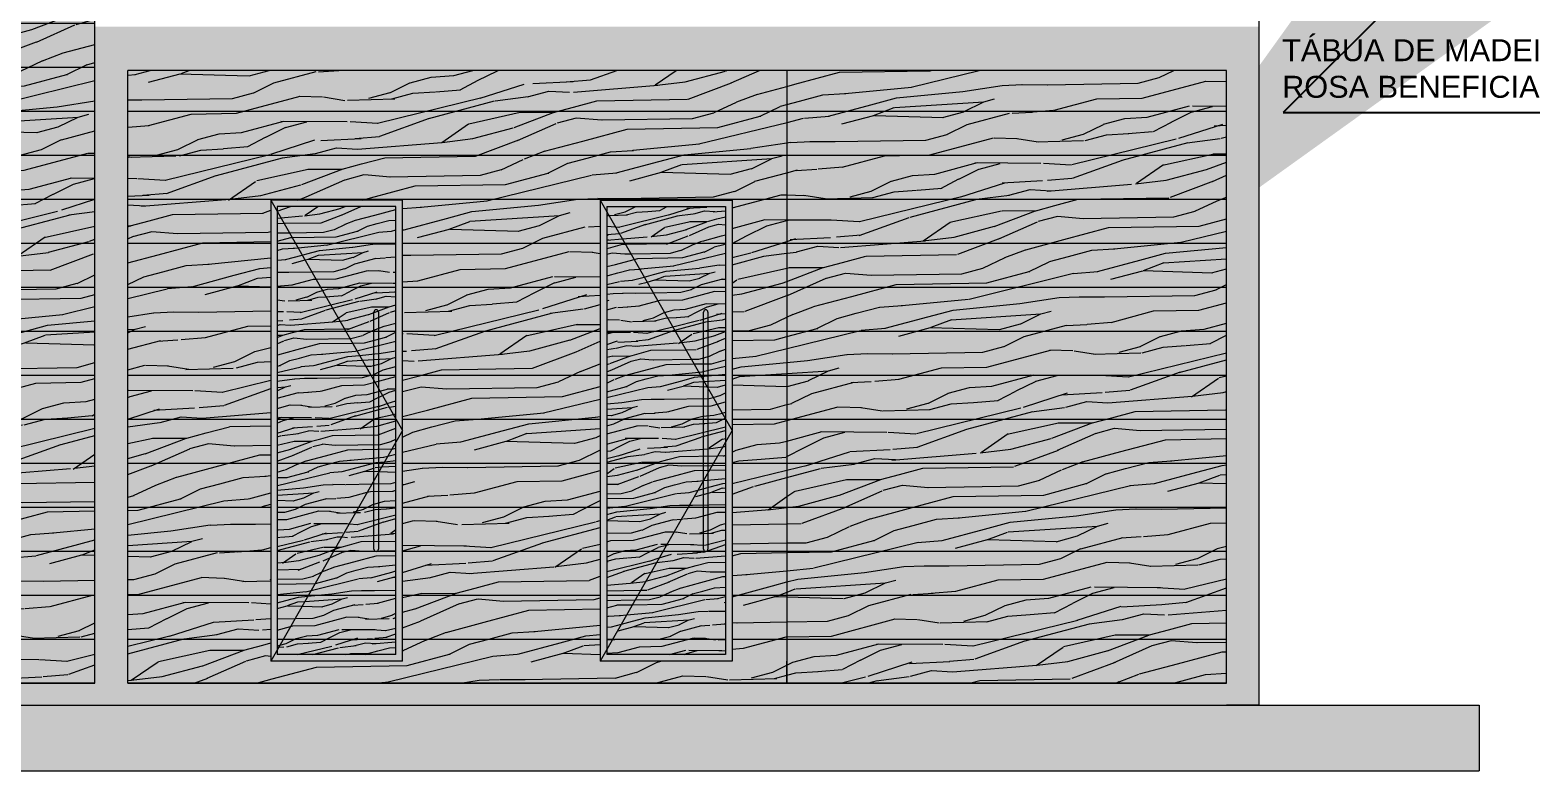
# Model space of a CAD drawing. Header units: millimetres. Extents: x 13 to 97.1, y 11.9 to 71.3.
# Drawn here: x 53.74 to 60.58, y 19.82 to 23.19 of the extents above; entities that cross this region are included whole.
import ezdxf
from ezdxf import colors
from ezdxf.entities.mleader import LeaderData, LeaderLine
from ezdxf.math import Vec2, Vec3

# ---------------------------------------------------------------- set-up
doc = ezdxf.new("R2010")
doc.units = ezdxf.units.MM
doc.linetypes.add('TRACEJADA', pattern=[19.049999999999997, 12.7, -6.35])
for name, color, linetype, lineweight in [('COTAS', 7, 'Continuous', 13), ('PROJEÇÃO', 7, 'TRACEJADA', 15), ('TEXTO AMBIENTE', 7, 'Continuous', 30), ('TRAÇO FINO', 7, 'Continuous', 13)]:
    doc.layers.add(name, color=color, linetype=linetype, lineweight=lineweight)
doc.styles.get("Standard").update_dxf_attribs({"font": 'arial.ttf'})
pattern_1 = [(0, (57.18887058295432, 20.21626346917959), (0, 0.2003425), [])]
pattern_2 = [(15, (13.9882448869209, 0.2065972522818847), (-0.1294095225512604, 0.4829629131445342), [0.1, -0.4]), (23.9726, (14.06295565823003, -0.05290862559065115), (2.768368277776863, 1.259418905501568), [0.096177, -9.5215145]), (20.7105, (14.0503614577455, -0.0252249460274917), (4.21725865518335, 1.647641639109479), [0.100499, -4.924437999999999]), (359.5779, (14.01153860098013, 0.1196639279158686), (5.70081874167648, -0.0253779386760189), [0.150416, -14.8911885]), (8.659899999999999, (13.9784927168011, 0.28162987970459), (0.4829628013961179, 0.129410550140296), [0.09055399999999997, -4.437137999999998]), (0.06859999999999739, (14.06674503204966, 0.01022330488874335), (2.061260960048692, 0.03467596349265928), [0.07762099999999998, -7.684465999999999]), (3.690099999999997, (13.82265048936934, 0.245048461619632), (0.4829630059650041, 0.1294097392915129), [0.2039609999999999, -2.345548499999999]), (20.7105, (14.07460251525964, -0.09637528777365922), (4.21725865518335, 1.647641639109479), [0.0502495, -4.9746875]), (15, (14.01542088665666, 0.1051750405215325), (-0.1294095225512604, 0.4829629131445342), [0.05, -0.45]), (15, (13.90329916132161, 0.1372486855886245), (-0.1294095225512604, 0.4829629131445342), [0.15, -0.35]), (26.3099, (13.98048031556782, 0.2355750270705567), (1.802442351542434, 1.000599735504252), [0.05099, -2.4985195]), (17.7263, (13.98006554759734, 0.04393779695195305), (9.529849398144691, 3.071151479052045), [0.105119, -10.406779]), (7.405399999999995, (14.0080959789311, 0.03591938568518005), (3.993111941711486, 0.5523162994979679), [0.0756635, -7.4907085]), (15, (14.03312345184335, -0.1540769974373059), (-0.1294095225512604, 0.4829629131445342), [0.1, -0.4]), (13.8309, (13.99129763665646, -0.1911660953496587), (0.4829629022537613, 0.1294099171880726), [0.245051, -24.26005]), (15, (13.89424049474302, 0.171056089508742), (-0.1294095225512604, 0.4829629131445342), [0.05, -0.45]), (15, (13.93218402425337, 0.2226340748154307), (-0.1294095225512604, 0.4829629131445342), [0.05, -0.45]), (15, (13.70320385630872, 0.2078664518503716), (-0.1294095225512604, 0.4829629131445342), [0.075, -0.425]), (5.537699999999998, (13.82713336673018, 0.2669551685964386), (0.4829629002786234, 0.1294097197420288), [0.152069, -2.889312]), (15, (13.67258523452393, 0.2255441213800353), (-0.1294095225512604, 0.4829629131445342), [0.1, -0.4]), (15, (13.73592788437416, -0.2233575479306841), (-0.1294095225512604, 0.4829629131445342), [0.055, -0.445]), (15, (13.97576849395031, -0.1332105457723146), (-0.1294095225512604, 0.4829629131445342), [0.05, -0.45]), (15, (13.72557512257006, -0.1847205148791213), (-0.1294095225512604, 0.4829629131445342), [0.105, -0.395]), (20.4403, (13.9641216369207, -0.08974388358930652), (4.700220139616984, 1.777055580641024), [0.105475, -10.442036]), (15, (13.95859850424804, -0.04981275531223117), (-0.1294095225512604, 0.4829629131445342), [0.095, -0.405]), (15, (13.70486959896186, -0.1074464487759959), (-0.1294095225512604, 0.4829629131445342), [0.055, -0.445]), (13.8309, (13.742119624931, -0.01464323996671918), (0.4829629022537613, 0.1294099171880726), [0.245051, -24.26005]), (15, (13.7739394300844, 0.0404702792459023), (-0.1294095225512604, 0.4829629131445342), [0.05, -0.45]), (15, (13.72176085309341, 0.04201821438511233), (-0.1294095225512604, 0.4829629131445342), [0.05, -0.45]), (15, (13.91494601835122, 0.09378202340561648), (-0.1294095225512604, 0.4829629131445342), [0.1, -0.4]), (15, (13.81576524527129, 0.07755937715825506), (-0.1294095225512604, 0.4829629131445342), [0.05, -0.45]), (15, (13.70364351993623, 0.1096330222253471), (-0.1294095225512604, 0.4829629131445342), [0.1, -0.4]), (34.6538, (13.88839550595678, -0.05827083020651694), (4.794954778235982, 3.355353813050186), [0.07433049999999997, -7.358702999999998]), (26.3099, (13.77005714440786, 0.05495916664023837), (1.802442351542434, 1.000599735504252), [0.05099, -2.4985195]), (26.3099, (13.96971278579324, 0.08257483000351584), (1.802442351542434, 1.000599735504252), [0.05099, -2.4985195]), (20.7105, (13.7756482932804, 0.2272778802330607), (4.21725865518335, 1.647641639109479), [0.0502495, -4.9746875]), (4.695199999999996, (13.616871123627, 0.2209683321622873), (3.027186303995803, 0.2934967805044546), [0.0559015, -5.5342675]), (3.690099999999997, (13.78905380482006, -0.2091225004500454), (0.4829630059650041, 0.1294097392915129), [0.05098999999999999, -2.498519499999999]), (105, (13.83993828658554, -0.2058408064578101), (-0.4829629131445342, -0.1294095225512603), [0, -0.5]), (1.607599999999998, (13.66604674219648, 0.03744242516736435), (8.728003779591658, 0.2681249743458776), [0.107935, -10.685577]), (26.3099, (13.94253678605747, 0.183997041763868), (1.802442351542434, 1.000599735504252), [0.05099, -2.4985195]), (25.3048, (14.02406478526477, -0.1202695935171885), (2.285405452698106, 1.130008588033303), [0.0559015, -5.5342675]), (3.690099999999997, (13.82223572139885, 0.05341123150102833), (0.4829630059650041, 0.1294097392915129), [0.05098999999999999, -2.498519499999999]), (3.690099999999997, (13.86406153658574, 0.0905003294133811), (0.4829630059650041, 0.1294097392915129), [0.05098999999999999, -2.498519499999999]), (356.5651, (13.67898769445161, -0.01085386614708905), (0.4829626611237666, 0.1294100598040963), [0.06324550000000001, -1.517893]), (0.9637999999999993, (13.68811437723008, 0.1675885718026912), (0.4829625617759091, 0.1294100722040257), [0.2061554999999999, -1.855397]), (358.3008, (13.7756482932804, 0.2272778802330607), (3.639558605536441, -0.06005614672025683), [0.1566045, -5.063547499999998]), (15, (13.76917781715283, 0.2514260258902874), (-0.1294095225512604, 0.4829629131445342), [0.06, -0.44]), (0.9637999999999993, (13.82699733433041, -0.1575445151433567), (0.4829625617759091, 0.1294100722040257), [0.2061554999999999, -1.855397]), (0.9637999999999993, (13.76964237643737, -0.1366780634783653), (0.4829625617759091, 0.1294100722040257), [0.2061554999999999, -1.855397]), (0.9637999999999993, (13.75799551940776, -0.09321140129535724), (0.4829625617759091, 0.1294100722040257), [0.2061554999999999, -1.855397]), (4.695199999999996, (13.64792940903931, 0.1050572330075992), (3.027186303995803, 0.2934967805044546), [0.0559015, -5.5342675]), (0.9637999999999993, (13.80023610256514, 0.1355149267355992), (0.4829625617759091, 0.1294100722040257), [0.1030775, -1.958475]), (4.695199999999996, (13.68934045625571, -0.04949089919865179), (3.027186303995803, 0.2934967805044546), [0.0559015, -5.5342675]), (12.61409999999999, (13.94953983766946, -0.01600535139211379), (0.482962728318662, 0.1294101078644717), [0.120104, -11.8903075]), (4.695199999999996, (13.87312020316433, 0.05669292549326377), (3.027186303995803, 0.2934967805044546), [0.0559015, -5.5342675]), (27.5288, (13.92883431406125, 0.0612687147110117), (1.802442451215835, 1.000600728998112), [0.04609749999999999, -4.563674499999999]), (4.562599999999999, (13.69581093238327, -0.0736390448558785), (5.571409039649548, 0.4575859592180995), [0.193197, -19.12647749999999]), (6.869899999999999, (13.88839550595678, -0.05827083020651694), (0.4829626840746798, 0.1294093360306012), [0.07071049999999997, -3.464823]), (19.7636, (13.74505456715263, -0.04491510998090384), (5.183183604282253, 1.906463525190524), [0.120416, -5.900380999999999]), (15, (13.8583774758563, -0.004197566305710665), (-0.1294095225512604, 0.4829629131445342), [0.155, -0.345]), (359.7449, (13.63110617110764, 0.1678424117163886), (2.06126081888311, 0.03467595048923533), [0.057009, -5.643868]), (5.537699999999998, (13.83993828658554, -0.2058408064578101), (0.4829629002786234, 0.1294097197420288), [0.152069, -2.889312]), (355.0169, (13.71134007508942, -0.1315945944332226), (1.578298116795437, -0.09473403467723268), [0.0585235, -5.793826]), (15, (14.02618841643125, 0.2581752375885735), (-0.1294095225512604, 0.4829629131445342), [0.025, -0.475]), (15, (14.08312860635381, 0.04567155580497839), (-0.1294095225512604, 0.4829629131445342), [0.05, -0.45]), (26.3099, (14.12971603447226, -0.1281950929270539), (1.802442351542434, 1.000599735504252), [0.05099, -2.4985195]), (15, (14.12160471134858, -0.07860470638708783), (-0.1294095225512604, 0.4829629131445342), [0.09, -0.41]), (358.3008, (14.04818803526497, 0.1760715423540026), (3.639558605536441, -0.06005614672025683), [0.05220149999999998, -5.167950499999998]), (3.020699999999999, (14.08019366413218, 0.07594342581916308), (9.694075306074355, 0.5263990733197752), [0.0920035, -16.775322]), (105, (14.12971603447226, -0.1281950929270539), (-0.4829629131445342, -0.1294095225512603), [0, -0.5]), (15, (14.17542413533569, -0.1055948824090371), (-0.1294095225512604, 0.4829629131445342), [0.045, -0.455]), (15, (14.15083632605095, -0.01383192891157564), (-0.1294095225512604, 0.4829629131445342), [0.045, -0.455]), (15, (14.14436584992339, 0.01031621674565109), (-0.1294095225512604, 0.4829629131445342), [0.045, -0.455]), (351.0376000000001, (14.10036661225596, 0.1745236072147927), (3.768967245518507, -0.5430156312990847), [0.0492445, -4.875181]), (3.516299999999999, (14.08483746954981, 0.2324791567921368), (2.544244199860175, 0.1640096109869922), [0.045919, -32.6077625]), (356.5651, (14.13142489766826, 0.05861250806010443), (0.4829626611237666, 0.1294100598040963), [0.047434, -1.533704]), (2.471199999999998, (14.06801423161814, 0.2952643355009262), (2.544224191649871, 0.1640849327903507), [0.0460975, -4.5636745])]
pattern_3 = [(0, (59.18887058295432, 20.21626346917959), (0, 0.2003425), [])]
pattern_4 = [(15, (14.23020912766354, 0.6751890855460162), (-0.2588190451025207, 0.9659258262890683), [0.2, -0.8]), (23.9726, (14.37963067028179, 0.1561773298009445), (5.536736555553725, 2.518837811003135), [0.192354, -19.043029]), (20.7105, (14.35444226931275, 0.2115446889272634), (8.4345173103667, 3.295283278218958), [0.200998, -9.848875999999999]), (359.5779, (14.27679655578199, 0.5013224368139839), (11.40163748335296, -0.05075587735203779), [0.300832, -29.782377]), (8.659899999999999, (14.21070478742394, 0.8252543403914268), (0.9659256027922357, 0.2588211002805921), [0.1811079999999999, -8.874275999999997]), (0.06859999999999739, (14.38720941792105, 0.2824411907597335), (4.122521920097384, 0.06935192698531856), [0.155242, -15.368932]), (3.690099999999997, (13.89902033256041, 0.7520915042215108), (0.9659260119300083, 0.2588194785830258), [0.4079219999999999, -4.691096999999998]), (20.7105, (14.40292438434101, 0.06924400543492837), (8.4345173103667, 3.295283278218958), [0.100499, -9.949375]), (15, (14.28456112713507, 0.4723446620253118), (-0.2588190451025207, 0.9659258262890683), [0.1, -0.9]), (15, (14.06031767646495, 0.5364919521594959), (-0.2588190451025207, 0.9659258262890683), [0.3, -0.7]), (26.3099, (14.21467998495739, 0.7331446351233603), (3.604884703084868, 2.001199471008505), [0.10198, -4.997039]), (17.7263, (14.21385044901641, 0.3498701748861529), (19.05969879628938, 6.14230295810409), [0.210238, -20.813558]), (7.405399999999995, (14.26991131168394, 0.3338333523526069), (7.986223883422971, 1.104632598995936), [0.151327, -14.981417]), (15, (14.31996625750844, -0.04615941389236505), (-0.2588190451025207, 0.9659258262890683), [0.2, -0.8]), (13.8309, (14.23631462713466, -0.1203376097170706), (0.9659258045075226, 0.2588198343761453), [0.490102, -48.5201]), (15, (14.04220034330777, 0.6041067599997307), (-0.2588190451025207, 0.9659258262890683), [0.1, -0.9]), (15, (14.11808740232848, 0.7072627306131082), (-0.2588190451025207, 0.9659258262890683), [0.1, -0.9]), (15, (13.66012706643917, 0.67772748468299), (-0.2588190451025207, 0.9659258262890683), [0.15, -0.85]), (5.537699999999998, (13.90798608728209, 0.7959049181751241), (0.9659258005572469, 0.2588194394840576), [0.304138, -5.778624]), (15, (13.59888982286959, 0.7130828237423174), (-0.2588190451025207, 0.9659258262890683), [0.2, -0.8]), (15, (13.72557512257006, -0.1847205148791213), (-0.2588190451025207, 0.9659258262890683), [0.11, -0.89]), (15, (14.20525634172236, -0.004426510562382358), (-0.2588190451025207, 0.9659258262890683), [0.1, -0.9]), (15, (13.70486959896186, -0.1074464487759959), (-0.2588190451025207, 0.9659258262890683), [0.21, -0.79]), (20.4403, (14.18196262766313, 0.08250681380363378), (9.400440279233967, 3.554111161282048), [0.21095, -20.884072]), (15, (14.17091636231782, 0.1623690703577845), (-0.2588190451025207, 0.9659258262890683), [0.19, -0.81]), (15, (13.66345855174546, 0.04710168343025506), (-0.2588190451025207, 0.9659258262890683), [0.11, -0.89]), (13.8309, (13.73795860368374, 0.2327081010488085), (0.9659258045075226, 0.2588198343761453), [0.490102, -48.5201]), (15, (13.80159821399053, 0.3429351394740514), (-0.2588190451025207, 0.9659258262890683), [0.1, -0.9]), (15, (13.69724106000855, 0.3460310097524715), (-0.2588190451025207, 0.9659258262890683), [0.1, -0.9]), (15, (14.08361139052418, 0.4495586277934798), (-0.2588190451025207, 0.9659258262890683), [0.2, -0.8]), (15, (13.88524984436431, 0.4171133352987569), (-0.2588190451025207, 0.9659258262890683), [0.1, -0.9]), (15, (13.6610063936942, 0.481260625432941), (-0.2588190451025207, 0.9659258262890683), [0.2, -0.8]), (34.6538, (14.0305103657353, 0.1454529205692129), (9.589909556471964, 6.710707626100372), [0.1486609999999999, -14.717406]), (26.3099, (13.79383364263746, 0.3719129142627235), (3.604884703084868, 2.001199471008505), [0.10198, -4.997039]), (26.3099, (14.19314492540821, 0.4271442409892785), (3.604884703084868, 2.001199471008505), [0.10198, -4.997039]), (20.7105, (13.80501594038253, 0.7165503414483682), (8.4345173103667, 3.295283278218958), [0.100499, -9.949375]), (4.695199999999996, (13.48746160107574, 0.7039312453068215), (6.054372607991606, 0.5869935610089092), [0.111803, -11.068535]), (3.690099999999997, (13.83182696346186, -0.1562504199178441), (0.9659260119300083, 0.2588194785830258), [0.10198, -4.997038999999998]), (105, (13.93359592699282, -0.1496870319333733), (-0.9659258262890683, -0.2588190451025207), [0, -1]), (1.607599999999998, (13.5858128382147, 0.3368794313169755), (17.45600755918332, 0.5362499486917551), [0.21587, -21.371154]), (26.3099, (14.13879292593668, 0.6299886645099828), (3.604884703084868, 2.001199471008505), [0.10198, -4.997039]), (25.3048, (14.30184892435127, 0.02145539394786972), (4.570810905396211, 2.260017176066605), [0.111803, -11.068535]), (3.690099999999997, (13.89819079661944, 0.3688170439843035), (0.9659260119300083, 0.2588194785830258), [0.10198, -4.997038999999998]), (3.690099999999997, (13.98184242699322, 0.442995239809009), (0.9659260119300083, 0.2588194785830258), [0.10198, -4.997038999999998]), (356.5651, (13.61169474272495, 0.2402868486880687), (0.9659253222475332, 0.2588201196081925), [0.126491, -3.035786]), (0.9637999999999993, (13.62994810828189, 0.5971717245876292), (0.9659251235518183, 0.2588201444080513), [0.4123109999999999, -3.710793999999999]), (358.3008, (13.80501594038253, 0.7165503414483682), (7.279117211072882, -0.1201122934405137), [0.3132089999999999, -10.127095]), (15, (13.7920749881274, 0.7648466327628216), (-0.2588190451025207, 0.9659258262890683), [0.12, -0.88]), (0.9637999999999993, (13.90771402248256, -0.05309444930446652), (0.9659251235518183, 0.2588201444080513), [0.4123109999999999, -3.710793999999999]), (0.9637999999999993, (13.79300410669648, -0.0113615459744838), (0.9659251235518183, 0.2588201444080513), [0.4123109999999999, -3.710793999999999]), (0.9637999999999993, (13.76971039263725, 0.07557177839153234), (0.9659251235518183, 0.2588201444080513), [0.4123109999999999, -3.710793999999999]), (4.695199999999996, (13.54957817190035, 0.4721090469974452), (6.054372607991606, 0.5869935610089092), [0.111803, -11.068535]), (0.9637999999999993, (13.85419155895201, 0.5330244344534452), (0.9659251235518183, 0.2588201444080513), [0.2061549999999999, -3.916949999999999]), (4.695199999999996, (13.63240026633315, 0.1630127825849432), (6.054372607991606, 0.5869935610089092), [0.111803, -11.068535]), (12.61409999999999, (14.15279902916065, 0.2299838781980192), (0.9659254566373241, 0.2588202157289433), [0.240208, -23.780615]), (4.695199999999996, (13.99995976015039, 0.3753804319687744), (6.054372607991606, 0.5869935610089092), [0.111803, -11.068535]), (27.5288, (14.11138798194424, 0.3845320104042702), (3.60488490243167, 2.001201457996224), [0.09219499999999997, -9.127348999999997]), (4.562599999999999, (13.64534121858828, 0.1147164912704898), (11.1428180792991, 0.915171918436199), [0.3863939999999999, -38.25295499999999]), (6.869899999999999, (14.0305103657353, 0.1454529205692129), (0.9659253681493596, 0.2588186720612024), [0.1414209999999999, -6.929645999999999]), (19.7636, (13.743828488127, 0.1721643610204391), (10.36636720856451, 3.812927050381048), [0.240832, -11.800762]), (15, (13.97047430553433, 0.2535994483708255), (-0.2588190451025207, 0.9659258262890683), [0.31, -0.69]), (359.7449, (13.51593169603702, 0.597679404415024), (4.122521637766219, 0.06935190097847066), [0.114018, -11.287736]), (5.537699999999998, (13.93359592699282, -0.1496870319333733), (0.9659258005572469, 0.2588194394840576), [0.304138, -5.778624]), (355.0169, (13.67639950400058, -0.00119460788419834), (3.156596233590874, -0.1894680693544654), [0.117047, -11.587652]), (15, (14.30609618668424, 0.7783450561593939), (-0.2588190451025207, 0.9659258262890683), [0.05, -0.95]), (15, (14.41997656652935, 0.3533376925922036), (-0.2588190451025207, 0.9659258262890683), [0.1, -0.9]), (26.3099, (14.51315142276626, 0.005604395128139095), (3.604884703084868, 2.001199471008505), [0.10198, -4.997039]), (15, (14.4969287765189, 0.1047851682080712), (-0.2588190451025207, 0.9659258262890683), [0.18, -0.82]), (358.3008, (14.35009542435167, 0.6141376656902521), (7.279117211072882, -0.1201122934405137), [0.104403, -10.335901]), (3.020699999999999, (14.41410668208609, 0.413881432620573), (19.38815061214871, 1.05279814663955), [0.184007, -33.550644]), (105, (14.51315142276626, 0.005604395128139095), (-0.9659258262890683, -0.2588190451025207), [0, -1]), (15, (14.60456762449311, 0.05080481616417254), (-0.2588190451025207, 0.9659258262890683), [0.09, -0.91]), (15, (14.55539200592363, 0.2343307231590955), (-0.2588190451025207, 0.9659258262890683), [0.09, -0.91]), (15, (14.54245105366851, 0.282627014473549), (-0.2588190451025207, 0.9659258262890683), [0.09, -0.91]), (351.0376000000001, (14.45445257833365, 0.6110417954118321), (7.537934491037014, -1.086031262598169), [0.098489, -9.750361999999999]), (3.516299999999999, (14.42339429292135, 0.7269528945665203), (5.08848839972035, 0.3280192219739844), [0.091838, -65.215525]), (356.5651, (14.51656914915826, 0.3792195971024557), (0.9659253222475332, 0.2588201196081925), [0.094868, -3.067408]), (2.471199999999998, (14.38974781705802, 0.8525232519840993), (5.088448383299743, 0.3281698655807014), [0.092195, -9.127349])]

msp = doc.modelspace()

# ---------------------------------------------------------------- hatches: boundary and pattern name
at = {"layer": 'PROJEÇÃO'}
h = msp.add_hatch(color=8, dxfattribs=at)
h.dxf.hatch_style = 1
h.paths.add_polyline_path([(49.63887058295433, 25.8962634691796), (49.63887058295433, 20.11626346917959), (59.33887058295433, 20.11626346917959), (59.33887058295433, 23.10626346917959), (59.33887058295433, 23.20626346917959), (54.03887058295432, 23.2062634691796), (54.03887058295432, 20.21626346917959), (51.93887058295432, 20.21626346917959), (51.93887058295431, 25.89626346917959)])
h.paths.add_polyline_path([(51.68887058295432, 25.30626346917959), (51.68887058295431, 20.41626346917959), (49.88887058295433, 20.4162634691796), (49.88887058295433, 25.30626346917959)], flags=16)
h.paths.add_polyline_path([(51.65887058295432, 25.27626346917959), (51.65887058295431, 20.44626346917959), (50.81887058295433, 20.44626346917959), (50.81887058295432, 25.27626346917959)], flags=0)
h.paths.add_polyline_path([(50.75887058295432, 25.27626346917959), (50.75887058295433, 20.44626346917959), (49.91887058295433, 20.44626346917959), (49.91887058295434, 25.27626346917959)], flags=0)
h.paths.add_polyline_path([(54.18887058295431, 23.0062634691796), (59.18887058295432, 23.0062634691796), (59.18887058295432, 20.21626346917959), (54.18887058295431, 20.21626346917959)], flags=16)
h.paths.add_polyline_path([(54.83887058295431, 22.41626346917959), (55.43887058295432, 22.41626346917959), (55.43887058295432, 20.31626346917959), (54.83887058295431, 20.31626346917959)], flags=0)
h.paths.add_polyline_path([(55.40887058295432, 22.38626346917959), (55.40887058295432, 21.41876346917959), (55.43887058295432, 21.36626346917959), (55.40887058295432, 21.31376346917959), (55.40887058295432, 20.34626346917959), (54.85601344009717, 20.3462634691796), (54.86887058295432, 20.36876346917959), (54.86887058295432, 22.36376346917958), (54.85601344009717, 22.3862634691796)], flags=0)
h.paths.add_polyline_path([(56.33887058295431, 22.41626346917959), (56.93887058295432, 22.41626346917959), (56.93887058295432, 20.3162634691796), (56.33887058295431, 20.31626346917959)], flags=0)
h.paths.add_polyline_path([(56.90887058295432, 22.38626346917959), (56.90887058295432, 21.41876346917959), (56.93887058295432, 21.36626346917959), (56.90887058295432, 21.31376346917959), (56.90887058295432, 20.3462634691796), (56.35601344009717, 20.3462634691796), (56.36887058295432, 20.36876346917961), (56.36887058295432, 22.36376346917958), (56.35601344009717, 22.38626346917959)], flags=0)
at = {"layer": 'PROJEÇÃO', "true_color": 0xf57d14}
h = msp.add_hatch(color=30, dxfattribs=at)
h.dxf.hatch_style = 1
h.paths.add_polyline_path([(54.03887058295433, 25.89626346917959), (51.93887058295431, 25.89626346917959), (51.93887058295431, 25.20626346917959), (51.93887058295432, 20.21626346917959), (54.03887058295432, 20.21626346917959)])
h.paths.add_polyline_path([(53.58887058295433, 20.31626346917959), (52.38887058295433, 20.31626346917959), (52.38887058295433, 25.3062634691796), (53.58887058295434, 25.3062634691796)], flags=16)
h.paths.add_polyline_path([(53.55887058295433, 20.3462634691796), (52.41887058295433, 20.34626346917959), (52.41887058295433, 25.27626346917959), (53.55887058295433, 25.2762634691796)], flags=0)
at = {"layer": 'PROJEÇÃO'}
h = msp.add_hatch(dxfattribs=at)
h.set_pattern_fill('LINE', color=256, scale=0.0631)
h.set_pattern_definition(pattern_1)
h.paths.add_polyline_path([(54.03887058295432, 20.21626346917959), (54.03887058295433, 25.89626346917959), (51.93887058295431, 25.89626346917959), (51.93887058295431, 25.20626346917959), (51.93887058295432, 20.21626346917959)])
h.paths.add_polyline_path([(53.58887058295433, 20.31626346917959), (52.38887058295433, 20.31626346917959), (52.38887058295433, 25.3062634691796), (53.58887058295434, 25.3062634691796)], flags=16)
h.paths.add_polyline_path([(53.55887058295433, 20.3462634691796), (52.41887058295433, 20.34626346917959), (52.41887058295433, 25.27626346917959), (53.55887058295433, 25.2762634691796)], flags=0)
at = {"layer": 'PROJEÇÃO', "true_color": 0x171717}
h = msp.add_hatch(dxfattribs=at)
h.set_pattern_fill('WOOD_01', color=250, angle=15, pattern_type=2)
h.set_pattern_definition(pattern_4)
h.paths.add_polyline_path([(54.03887058295432, 20.21626346917959), (54.03887058295433, 25.89626346917959), (51.93887058295431, 25.89626346917959), (51.93887058295431, 25.20626346917959), (51.93887058295432, 20.21626346917959)])
h.paths.add_polyline_path([(53.58887058295433, 20.31626346917959), (52.38887058295433, 20.31626346917959), (52.38887058295433, 25.3062634691796), (53.58887058295434, 25.3062634691796)], flags=16)
h.paths.add_polyline_path([(53.55887058295433, 20.37863846917959), (53.57444172523889, 20.3462634691796), (52.41887058295433, 20.34626346917959), (52.41887058295433, 22.74888846917959), (52.38887058295433, 22.81126346917959), (52.41887058295433, 22.87363846917959), (52.41887058295433, 25.27626346917959), (53.57444172523891, 25.2762634691796), (53.55887058295433, 25.24388846917959)], flags=0)
h.paths.add_polyline_path([(52.48887058295433, 20.8262634691796, -1), (52.46887058295432, 20.8262634691796), (52.46887058295433, 24.7962634691796, -1), (52.48887058295433, 24.7962634691796)], flags=0)
at = {"layer": 'PROJEÇÃO', "true_color": 0xf57d14}
h = msp.add_hatch(color=30, dxfattribs=at)
h.dxf.hatch_style = 1
h.paths.add_polyline_path([(54.18887058295431, 23.0062634691796), (54.18887058295431, 20.21626346917959), (57.18887058295432, 20.21626346917959), (57.18887058295432, 23.0062634691796)])
h.paths.add_polyline_path([(54.83887058295431, 22.41626346917959), (55.43887058295432, 22.41626346917959), (55.43887058295432, 20.31626346917959), (54.83887058295431, 20.31626346917959)], flags=16)
h.paths.add_polyline_path([(54.85601344009717, 22.3862634691796), (55.40887058295432, 22.38626346917959), (55.40887058295432, 21.41876346917959), (55.43887058295432, 21.36626346917959), (55.40887058295432, 21.31376346917959), (55.40887058295432, 20.34626346917959), (54.85601344009717, 20.3462634691796), (54.86887058295432, 20.36876346917959), (54.86887058295432, 22.36376346917958)], flags=0)
h.paths.add_polyline_path([(56.33887058295431, 22.41626346917959), (56.93887058295432, 22.41626346917959), (56.93887058295432, 20.3162634691796), (56.33887058295431, 20.31626346917959)], flags=16)
h.paths.add_polyline_path([(56.35601344009717, 22.38626346917959), (56.90887058295432, 22.38626346917959), (56.90887058295432, 21.41876346917959), (56.93887058295432, 21.36626346917959), (56.90887058295432, 21.31376346917959), (56.90887058295432, 20.3462634691796), (56.35601344009717, 20.3462634691796), (56.36887058295432, 20.3687634691796), (56.36887058295432, 22.36376346917958)], flags=0)
at = {"layer": 'PROJEÇÃO'}
h = msp.add_hatch(dxfattribs=at)
h.set_pattern_fill('LINE', color=256, scale=0.0631)
h.set_pattern_definition(pattern_1)
h.paths.add_polyline_path([(56.36887058295432, 20.3687634691796), (56.90887058295432, 21.31376346917959), (56.90887058295432, 21.41876346917959), (56.36887058295432, 22.36376346917958)], flags=0)
h.paths.add_polyline_path([(55.40887058295432, 20.34626346917959), (54.85601344009717, 20.3462634691796), (55.40887058295432, 21.31376346917959)], flags=0)
h.paths.add_polyline_path([(54.18887058295431, 20.21626346917959), (57.18887058295432, 20.21626346917959), (57.18887058295432, 23.0062634691796), (54.18887058295431, 23.0062634691796)])
h.paths.add_polyline_path([(55.43887058295432, 22.41626346917959), (54.83887058295431, 22.41626346917959), (54.83887058295431, 20.31626346917959), (55.43887058295432, 20.31626346917959)], flags=16)
h.paths.add_polyline_path([(54.85601344009717, 22.3862634691796), (55.40887058295432, 22.38626346917959), (55.40887058295432, 21.41876346917959), (55.43887058295432, 21.36626346917959), (55.40887058295432, 21.31376346917959), (55.40887058295432, 20.34626346917959), (54.85601344009717, 20.3462634691796), (54.86887058295432, 20.36876346917959), (54.86887058295432, 22.36376346917958)], flags=0)
h.paths.add_polyline_path([(56.93887058295432, 20.3162634691796), (56.33887058295431, 20.31626346917959), (56.33887058295431, 22.41626346917959), (56.93887058295432, 22.41626346917959)], flags=16)
h.paths.add_polyline_path([(56.36887058295432, 22.36376346917958), (56.35601344009717, 22.38626346917959), (56.90887058295432, 22.38626346917959), (56.90887058295432, 21.41876346917959), (56.93887058295432, 21.36626346917959), (56.90887058295432, 21.31376346917959), (56.90887058295432, 20.3462634691796), (56.35601344009717, 20.3462634691796), (56.36887058295432, 20.3687634691796)], flags=0)
at = {"layer": 'PROJEÇÃO', "true_color": 0x171717}
h = msp.add_hatch(dxfattribs=at)
h.set_pattern_fill('WOOD_01', color=250, angle=15, pattern_type=2)
h.set_pattern_definition(pattern_4)
h.paths.add_polyline_path([(57.18887058295432, 23.0062634691796), (54.18887058295431, 23.0062634691796), (54.18887058295431, 20.21626346917959), (57.18887058295432, 20.21626346917959)])
h.paths.add_polyline_path([(56.33887058295431, 22.41626346917959), (56.93887058295432, 22.41626346917959), (56.93887058295432, 20.3162634691796), (56.33887058295431, 20.31626346917959)], flags=16)
h.paths.add_polyline_path([(56.36887058295432, 22.38626346917959), (56.90887058295432, 22.38626346917959), (56.90887058295432, 21.41876346917959), (56.93887058295432, 21.36626346917959), (56.90887058295432, 21.31376346917959), (56.90887058295432, 20.3462634691796), (56.36887058295432, 20.3462634691796)], flags=0)
h.paths.add_polyline_path([(55.43887058295432, 22.41626346917959), (55.43887058295432, 20.31626346917959), (54.83887058295431, 20.31626346917959), (54.83887058295431, 22.41626346917959)], flags=16)
h.paths.add_polyline_path([(55.40887058295432, 22.3862634691796), (55.40887058295432, 21.41876346917959), (55.43887058295432, 21.36626346917959), (55.40887058295432, 21.31376346917959), (55.40887058295432, 20.34626346917959), (54.86887058295432, 20.3462634691796), (54.86887058295432, 22.3862634691796)], flags=0)
h.paths.add_polyline_path([(56.82887058295435, 21.90626346917958), (56.82887058295433, 20.8262634691796, -1), (56.80887058295432, 20.8262634691796), (56.80887058295431, 21.90626346917958, -1)], flags=0)
h.paths.add_polyline_path([(55.32887058295435, 21.90626346917958), (55.32887058295433, 20.8262634691796, -1), (55.30887058295432, 20.8262634691796), (55.30887058295431, 21.90626346917958, -1)], flags=0)
at = {"layer": 'PROJEÇÃO', "true_color": 0xf57d14}
h = msp.add_hatch(color=30, dxfattribs=at)
h.dxf.hatch_style = 1
h.paths.add_polyline_path([(59.18887058295432, 23.0062634691796), (57.18887058295432, 23.0062634691796), (57.18887058295432, 20.21626346917959), (59.18887058295432, 20.21626346917959)])
at = {"layer": 'PROJEÇÃO'}
h = msp.add_hatch(dxfattribs=at)
h.set_pattern_fill('LINE', color=256, scale=0.0631)
h.set_pattern_definition([(0, (59.18887058295432, 20.21626346917961), (0, 0.2003425), [])])
h.paths.add_polyline_path([(59.18887058295432, 23.0062634691796), (57.18887058295432, 23.0062634691796), (57.18887058295432, 20.21626346917959), (59.18887058295432, 20.21626346917959)])
at = {"layer": 'PROJEÇÃO', "true_color": 0x171717}
h = msp.add_hatch(dxfattribs=at)
h.set_pattern_fill('WOOD_01', color=250, angle=15, pattern_type=2)
h.set_pattern_definition(pattern_4)
h.paths.add_polyline_path([(57.18887058295432, 23.0062634691796), (57.18887058295432, 20.21626346917959), (59.18887058295432, 20.21626346917959), (59.18887058295432, 23.0062634691796)])
at = {"layer": 'PROJEÇÃO', "true_color": 0x0d0d0d}
h = msp.add_hatch(color=28, dxfattribs=at)
h.dxf.hatch_style = 1
h.paths.add_polyline_path([(54.86887058295432, 22.36376346917958), (54.83887058295431, 22.41626346917959), (54.83887058295431, 20.31626346917959), (54.86887058295432, 20.36876346917959)])
h = msp.add_hatch(color=28, dxfattribs=at)
h.dxf.hatch_style = 1
h.paths.add_polyline_path([(55.43887058295432, 22.41626346917959), (54.83887058295431, 22.41626346917959), (54.86887058295432, 22.36376346917958), (54.86887058295432, 22.3862634691796), (55.40887058295432, 22.38626346917959), (55.40887058295432, 21.41876346917959), (55.43887058295432, 21.36626346917959)])
h = msp.add_hatch(color=28, dxfattribs=at)
h.dxf.hatch_style = 1
h.paths.add_polyline_path([(56.36887058295432, 22.36376346917958), (56.33887058295431, 22.41626346917959), (56.33887058295431, 20.31626346917959), (56.36887058295432, 20.36876346917961)])
h = msp.add_hatch(color=28, dxfattribs=at)
h.dxf.hatch_style = 1
h.paths.add_polyline_path([(56.93887058295432, 22.41626346917959), (56.33887058295431, 22.41626346917959), (56.36887058295432, 22.36376346917958), (56.36887058295432, 22.38626346917959), (56.90887058295432, 22.38626346917959), (56.90887058295432, 21.41876346917959), (56.93887058295432, 21.36626346917959)])
at = {"layer": 'PROJEÇÃO', "true_color": 0xf57d14}
h = msp.add_hatch(color=30, dxfattribs=at)
h.dxf.hatch_style = 1
h.paths.add_polyline_path([(55.40887058295432, 22.38626346917959), (54.86887058295432, 22.3862634691796), (54.86887058295432, 22.36376346917958), (55.40887058295432, 21.41876346917959)])
at = {"layer": 'PROJEÇÃO', "true_color": 0x171717}
h = msp.add_hatch(dxfattribs=at)
h.set_pattern_fill('WOOD_01', color=250, scale=0.5, angle=15, pattern_type=2)
h.set_pattern_definition(pattern_2)
h.paths.add_polyline_path([(55.40887058295432, 22.38626346917959), (54.86887058295432, 22.3862634691796), (54.86887058295432, 22.36376346917958), (55.40887058295432, 21.41876346917959)])
at = {"layer": 'PROJEÇÃO'}
h = msp.add_hatch(dxfattribs=at)
h.set_pattern_fill('LINE', color=256, scale=0.0631)
h.set_pattern_definition(pattern_3)
h.paths.add_polyline_path([(55.40887058295432, 22.38626346917959), (54.86887058295432, 22.3862634691796), (54.86887058295432, 22.36376346917958), (55.40887058295432, 21.41876346917959)])
at = {"layer": 'PROJEÇÃO', "true_color": 0xf57d14}
h = msp.add_hatch(color=30, dxfattribs=at)
h.dxf.hatch_style = 1
h.paths.add_polyline_path([(54.86887058295432, 22.36376346917958), (54.86887058295432, 20.36876346917959), (55.40887058295432, 21.31376346917959), (55.40887058295432, 21.41876346917959)])
at = {"layer": 'PROJEÇÃO', "true_color": 0x171717}
h = msp.add_hatch(dxfattribs=at)
h.set_pattern_fill('WOOD_01', color=250, scale=0.5, angle=15, pattern_type=2)
h.set_pattern_definition(pattern_2)
h.paths.add_polyline_path([(54.86887058295432, 22.36376346917958), (54.86887058295432, 20.36876346917959), (55.40887058295432, 21.31376346917959), (55.40887058295432, 21.41876346917959)])
at = {"layer": 'PROJEÇÃO'}
h = msp.add_hatch(dxfattribs=at)
h.set_pattern_fill('LINE', color=256, scale=0.0631)
h.set_pattern_definition(pattern_3)
h.paths.add_polyline_path([(54.86887058295432, 22.36376346917958), (54.86887058295432, 20.36876346917959), (55.40887058295432, 21.31376346917959), (55.40887058295432, 21.41876346917959)])
at = {"layer": 'PROJEÇÃO', "true_color": 0xf57d14}
h = msp.add_hatch(color=30, dxfattribs=at)
h.dxf.hatch_style = 1
h.paths.add_polyline_path([(56.90887058295432, 22.38626346917959), (56.36887058295432, 22.38626346917959), (56.36887058295432, 22.36376346917958), (56.90887058295432, 21.41876346917959)])
at = {"layer": 'PROJEÇÃO', "true_color": 0x171717}
h = msp.add_hatch(dxfattribs=at)
h.set_pattern_fill('WOOD_01', color=250, scale=0.5, angle=15, pattern_type=2)
h.set_pattern_definition(pattern_2)
h.paths.add_polyline_path([(56.90887058295432, 22.38626346917959), (56.36887058295432, 22.38626346917959), (56.36887058295432, 22.36376346917958), (56.90887058295432, 21.41876346917959)])
at = {"layer": 'PROJEÇÃO'}
h = msp.add_hatch(dxfattribs=at)
h.set_pattern_fill('LINE', color=256, scale=0.0631)
h.set_pattern_definition(pattern_3)
h.paths.add_polyline_path([(56.90887058295432, 22.38626346917959), (56.36887058295432, 22.38626346917959), (56.36887058295432, 22.36376346917958), (56.90887058295432, 21.41876346917959)])
at = {"layer": 'PROJEÇÃO', "true_color": 0xf57d14}
h = msp.add_hatch(color=30, dxfattribs=at)
h.dxf.hatch_style = 1
h.paths.add_polyline_path([(56.36887058295432, 20.3687634691796), (56.90887058295432, 21.31376346917959), (56.90887058295432, 21.41876346917959), (56.36887058295432, 22.36376346917958)])
at = {"layer": 'PROJEÇÃO', "true_color": 0x171717}
h = msp.add_hatch(dxfattribs=at)
h.set_pattern_fill('WOOD_01', color=250, scale=0.5, angle=15, pattern_type=2)
h.set_pattern_definition(pattern_2)
h.paths.add_polyline_path([(56.36887058295432, 20.3687634691796), (56.90887058295432, 21.31376346917959), (56.90887058295432, 21.41876346917959), (56.36887058295432, 22.36376346917958)])
at = {"layer": 'PROJEÇÃO'}
h = msp.add_hatch(dxfattribs=at)
h.set_pattern_fill('LINE', color=256, scale=0.0631)
h.set_pattern_definition(pattern_3)
h.paths.add_polyline_path([(56.90887058295432, 21.31376346917959), (56.90887058295432, 21.41876346917959), (56.36887058295432, 22.36376346917958), (56.36887058295432, 20.3687634691796)])
h = msp.add_hatch(color=9, dxfattribs=at)
h.dxf.hatch_style = 1
h.paths.add_polyline_path([(55.32887058295435, 21.90626346917958, 1), (55.30887058295431, 21.90626346917958), (55.30887058295431, 21.5937634691796), (55.32887058295432, 21.55876346917959)])
h = msp.add_hatch(color=9, dxfattribs=at)
h.dxf.hatch_style = 1
h.paths.add_polyline_path([(56.82887058295435, 21.90626346917958, 1), (56.80887058295431, 21.90626346917958), (56.80887058295431, 21.5937634691796), (56.82887058295432, 21.55876346917959)])
h = msp.add_hatch(color=9, dxfattribs=at)
h.dxf.hatch_style = 1
h.paths.add_polyline_path([(55.32887058295432, 21.55876346917959), (55.30887058295432, 21.59376346917959), (55.30887058295432, 21.13876346917959), (55.32887058295432, 21.1737634691796)])
h = msp.add_hatch(color=9, dxfattribs=at)
h.dxf.hatch_style = 1
h.paths.add_polyline_path([(56.82887058295432, 21.55876346917959), (56.80887058295432, 21.5937634691796), (56.80887058295432, 21.13876346917959), (56.82887058295432, 21.1737634691796)])
at = {"layer": 'PROJEÇÃO', "true_color": 0x0d0d0d}
h = msp.add_hatch(color=28, dxfattribs=at)
h.dxf.hatch_style = 1
h.paths.add_polyline_path([(55.43887058295432, 21.36626346917959), (55.40887058295432, 21.31376346917959), (55.40887058295432, 20.34626346917959), (54.86887058295432, 20.3462634691796), (54.86887058295432, 20.36876346917959), (54.83887058295431, 20.31626346917959), (55.43887058295432, 20.31626346917959)])
h = msp.add_hatch(color=28, dxfattribs=at)
h.dxf.hatch_style = 1
h.paths.add_polyline_path([(56.93887058295432, 21.36626346917959), (56.90887058295432, 21.31376346917959), (56.90887058295432, 20.3462634691796), (56.36887058295432, 20.3462634691796), (56.36887058295432, 20.3687634691796), (56.33887058295431, 20.31626346917959), (56.93887058295432, 20.3162634691796)])
at = {"layer": 'PROJEÇÃO', "true_color": 0xf57d14}
h = msp.add_hatch(color=30, dxfattribs=at)
h.dxf.hatch_style = 1
h.paths.add_polyline_path([(55.40887058295432, 21.31376346917959), (54.86887058295432, 20.36876346917959), (54.86887058295432, 20.3462634691796), (55.40887058295432, 20.34626346917959)])
at = {"layer": 'PROJEÇÃO', "true_color": 0x171717}
h = msp.add_hatch(dxfattribs=at)
h.set_pattern_fill('WOOD_01', color=250, scale=0.5, angle=15, pattern_type=2)
h.set_pattern_definition(pattern_2)
h.paths.add_polyline_path([(55.40887058295432, 21.31376346917959), (54.86887058295432, 20.36876346917959), (54.86887058295432, 20.3462634691796), (55.40887058295432, 20.34626346917959)])
at = {"layer": 'PROJEÇÃO'}
h = msp.add_hatch(dxfattribs=at)
h.set_pattern_fill('LINE', color=256, scale=0.0631)
h.set_pattern_definition(pattern_3)
h.paths.add_polyline_path([(55.40887058295432, 21.31376346917959), (54.86887058295432, 20.36876346917959), (54.86887058295432, 20.3462634691796), (55.40887058295432, 20.34626346917959)])
at = {"layer": 'PROJEÇÃO', "true_color": 0xf57d14}
h = msp.add_hatch(color=30, dxfattribs=at)
h.dxf.hatch_style = 1
h.paths.add_polyline_path([(56.90887058295432, 21.31376346917959), (56.36887058295432, 20.3687634691796), (56.36887058295432, 20.3462634691796), (56.90887058295432, 20.3462634691796)])
at = {"layer": 'PROJEÇÃO', "true_color": 0x171717}
h = msp.add_hatch(dxfattribs=at)
h.set_pattern_fill('WOOD_01', color=250, scale=0.5, angle=15, pattern_type=2)
h.set_pattern_definition(pattern_2)
h.paths.add_polyline_path([(56.90887058295432, 21.31376346917959), (56.36887058295432, 20.3687634691796), (56.36887058295432, 20.3462634691796), (56.90887058295432, 20.3462634691796)])
at = {"layer": 'PROJEÇÃO'}
h = msp.add_hatch(dxfattribs=at)
h.set_pattern_fill('LINE', color=256, scale=0.0631)
h.set_pattern_definition(pattern_3)
h.paths.add_polyline_path([(56.36887058295432, 20.3687634691796), (56.36887058295432, 20.3462634691796), (56.90887058295432, 20.3462634691796), (56.90887058295432, 21.31376346917959)])
h = msp.add_hatch(color=9, dxfattribs=at)
h.dxf.hatch_style = 1
h.paths.add_polyline_path([(55.32887058295432, 21.1737634691796), (55.30887058295432, 21.13876346917959), (55.30887058295432, 20.8262634691796, 1), (55.32887058295433, 20.8262634691796)])
h = msp.add_hatch(color=9, dxfattribs=at)
h.dxf.hatch_style = 1
h.paths.add_polyline_path([(56.82887058295432, 21.1737634691796), (56.80887058295432, 21.13876346917959), (56.80887058295432, 20.8262634691796, 1), (56.82887058295433, 20.8262634691796)])
at = {"layer": 'PROJEÇÃO', "true_color": 0xb3c71f}
h = msp.add_hatch(color=52, dxfattribs=at)
h.dxf.hatch_style = 1
h.paths.add_polyline_path([(60.33887058295433, 19.81626346917959), (60.33887058295433, 20.11626346917959), (48.63887058295433, 20.11626346917959), (48.63887058295433, 19.81626346917959)])
at = {"layer": 'TRAÇO FINO', "true_color": 0x0d0d0d}
h = msp.add_hatch(color=28, dxfattribs=at)
h.dxf.hatch_style = 1
h.paths.add_polyline_path([(55.40887058295432, 21.41876346917959), (55.40887058295432, 21.31376346917959), (55.43887058295432, 21.36626346917959)])
h = msp.add_hatch(color=28, dxfattribs=at)
h.dxf.hatch_style = 1
h.paths.add_polyline_path([(56.93887058295432, 21.36626346917959), (56.90887058295432, 21.41876346917959), (56.90887058295432, 21.31376346917959)])

# ---------------------------------------------------------------- linework, layer by layer
at = {"layer": 'COTAS'}
msp.add_line((56.33887058295431, 22.41626346917959), (56.33887058295431, 21.91626346917959), dxfattribs=at)
for centre in [(55.31887058295433, 21.90626346917958), (56.81887058295433, 21.90626346917958)]:
    msp.add_arc(centre, 0.01000000000001577, 0, 180, dxfattribs=at)
at = {"layer": 'TRAÇO FINO'}
for p, q in [((54.03887058295432, 20.21626346917959), (54.03887058295433, 25.89626346917959)), ((59.33887058295433, 23.10626346917959), (59.33887058295434, 25.89626346917959)), ((59.33887058295433, 20.11626346917959), (59.33887058295433, 23.10626346917959)), ((54.18887058295431, 20.21626346917959), (54.18887058295431, 23.0062634691796)), ((59.18887058295432, 23.0062634691796), (54.18887058295431, 23.0062634691796)), ((57.18887058295432, 23.0062634691796), (57.18887058295432, 20.21626346917959)), ((59.18887058295432, 20.21626346917959), (59.18887058295432, 23.0062634691796)), ((59.18887058295432, 20.21626346917959), (59.1888705829543, 22.87626346917959)), ((55.43887058295432, 22.41626346917959), (54.83887058295431, 22.41626346917959)), ((54.83887058295431, 22.41626346917959), (54.83887058295431, 20.31626346917959)), ((54.83887058295431, 22.41626346917959), (55.43887058295432, 21.36626346917959)), ((55.43887058295432, 20.31626346917959), (55.43887058295432, 22.41626346917959)), ((56.33887058295431, 22.41626346917959), (56.33887058295431, 20.31626346917959)), ((56.33887058295431, 22.41626346917959), (56.93887058295432, 22.41626346917959)), ((56.33887058295431, 22.41626346917959), (56.93887058295432, 21.36626346917959)), ((56.93887058295432, 22.41626346917959), (56.93887058295432, 20.31626346917959)), ((55.40887058295431, 22.38626346917959), (54.86887058295432, 22.3862634691796)), ((54.86887058295432, 22.3862634691796), (54.86887058295432, 20.3462634691796)), ((55.40887058295432, 20.34626346917959), (55.40887058295432, 22.3862634691796)), ((56.36887058295432, 22.38626346917959), (56.36887058295432, 20.3462634691796)), ((56.36887058295432, 22.38626346917959), (56.90887058295432, 22.38626346917959)), ((56.90887058295432, 22.38626346917959), (56.90887058295432, 20.3462634691796)), ((55.43887058295432, 21.36626346917959), (54.83887058295431, 20.31626346917959)), ((56.93887058295432, 21.36626346917959), (56.33887058295431, 20.31626346917959)), ((55.43887058295432, 20.31626346917959), (54.83887058295431, 20.31626346917959)), ((55.40887058295431, 20.34626346917959), (54.86887058295432, 20.3462634691796)), ((56.93887058295432, 20.3162634691796), (56.33887058295431, 20.31626346917959)), ((56.90887058295431, 20.3462634691796), (56.36887058295432, 20.3462634691796)), ((57.18887058295432, 20.21626346917959), (57.18887058295432, 20.31626346917959)), ((54.03887058295432, 20.21626346917959), (51.93887058295432, 20.21626346917959)), ((59.18887058295432, 20.21626346917959), (54.18887058295432, 20.21626346917959)), ((48.63887058295433, 20.11626346917959), (60.33887058295433, 20.11626346917959)), ((54.03887058295432, 20.11626346917959), (54.68887058295432, 20.11626346917959)), ((54.03887058295432, 20.11626346917959), (54.18887058295432, 20.11626346917959)), ((59.33887058295433, 20.11626346917959), (59.18887058295432, 20.11626346917959)), ((60.33887058295433, 20.11626346917959), (60.33887058295433, 19.81626346917959)), ((48.63887058295433, 19.81626346917959), (60.33887058295433, 19.81626346917959))]:
    msp.add_line(p, q, dxfattribs=at)
for points in [[(55.30887058295432, 20.8262634691796), (55.30887058295432, 21.90626346917958)], [(55.32887058295432, 21.90626346917958), (55.32887058295432, 20.8262634691796)], [(56.80887058295432, 20.8262634691796), (56.80887058295432, 21.90626346917958)], [(56.82887058295432, 21.90626346917958), (56.82887058295432, 20.8262634691796)]]:
    msp.add_lwpolyline(points, dxfattribs=at)
for centre in [(55.31887058295433, 20.8262634691796), (56.81887058295433, 20.8262634691796)]:
    msp.add_arc(centre, 0.01000000000000512, 180, 0, dxfattribs=at)

# ---------------------------------------------------------------- texts
at = {"layer": 'TEXTO AMBIENTE', "insert": (59.44269367602736, 22.88039300993353), "char_height": 0.1, "attachment_point": 7}
msp.add_mtext_dynamic_manual_height_columns('TÁBUA DE MADEIRA PERÓBA ROSA BENEFICIADA', width=2.346192438906826, gutter_width=12.5, heights=[0.3952972977504511], dxfattribs=at)

# ---------------------------------------------------------------- leaders
at = {"layer": 'COTAS'}
ml = msp.add_multileader_mtext('Standard', dxfattribs=at)
ml.set_content('', color=256)
ml.set_leader_properties()
ml.build(insert=Vec2(0, 0))
ctx = ml.context
ctx.base_point, ctx.plane_origin = Vec3(61.78778481361604, 22.81442860429449), Vec3(58.5183366850145, 21.8846822211359)
notes = []
notes.append((ctx, [(0, (1, 1, 0), (59.44808306817309, 22.81442860429449), (1, 0), 2.339701745442952, [(0, [(58.5183366850145, 21.8846822211359)], 0, [])])]))
ctx.mtext.insert, ctx.mtext.flow_direction = Vec3(63.78778481361604, 24.81442860429449), 5
for ctx, leaders in notes:
    for number, flags, end, landing, length, lines in leaders:
        leader = LeaderData()
        leader.index, (leader.has_last_leader_line, leader.has_dogleg_vector, leader.attachment_direction) = number, flags
        leader.last_leader_point, leader.dogleg_vector, leader.dogleg_length = Vec3(end), Vec3(landing), length
        for number, points, colour, breaks in lines:
            line = LeaderLine()
            line.index, line.vertices, line.color, line.breaks = number, Vec3.list(points), colors.encode_raw_color(colour), breaks
            leader.lines.append(line)
        ctx.leaders.append(leader)

doc.saveas('drawing.dxf')
